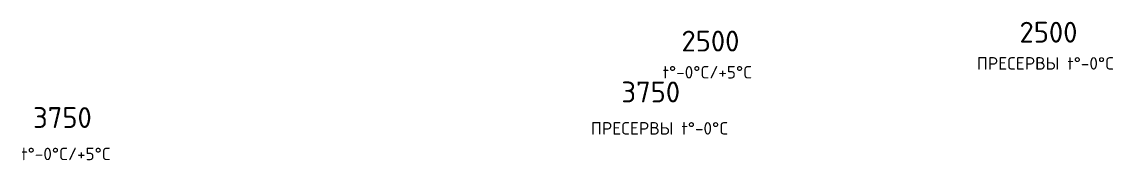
# Model space of a CAD drawing. Extents: x -150237 to 313168, y -187365 to 36962.
# Drawn here: x 52086 to 62563, y 29767 to 31097 of the extents above; entities that cross this region are included whole.
import ezdxf
from ezdxf.enums import TextEntityAlignment as Align

# ---------------------------------------------------------------- set-up
doc = ezdxf.new("R2010")
doc.units = 0
doc.header["$LTSCALE"] = 50
doc.layers.add('оборудованиеOLD', color=90, linetype='CONTINUOUS')
doc.styles.get("Standard").update_dxf_attribs({"font": 'isocpeur.ttf'})

msp = doc.modelspace()

# ---------------------------------------------------------------- texts
at = {"layer": 'оборудованиеOLD', "color": 1}
for s, p in [(' 2500', (61878.6, 30896.6)), (' 2500', (58633.3, 30811.5)), ('3750', (58123.8, 30322.5)), ('3750', (52475.8, 30076.6))]:
    msp.add_text(s, height=200, dxfattribs=at).set_placement(p, align=Align.CENTER)
at = {"layer": 'оборудованиеOLD', "color": 1, "char_height": 120, "attachment_point": 5}
for s, insert, width in [('ПРЕСЕРВЫ t°-0°C', (61913, 30696.9), 2000), ('t°-0°C/+5°C', (58667.7, 30611.8), 1398.896), ('ПРЕСЕРВЫ t°-0°C', (58208.2, 30072.8), 2000), ('t°-0°C/+5°C', (52510.2, 29827), 1398.896)]:
    msp.add_mtext(s, dxfattribs=dict(at, insert=insert, width=width))

doc.saveas('drawing.dxf')
